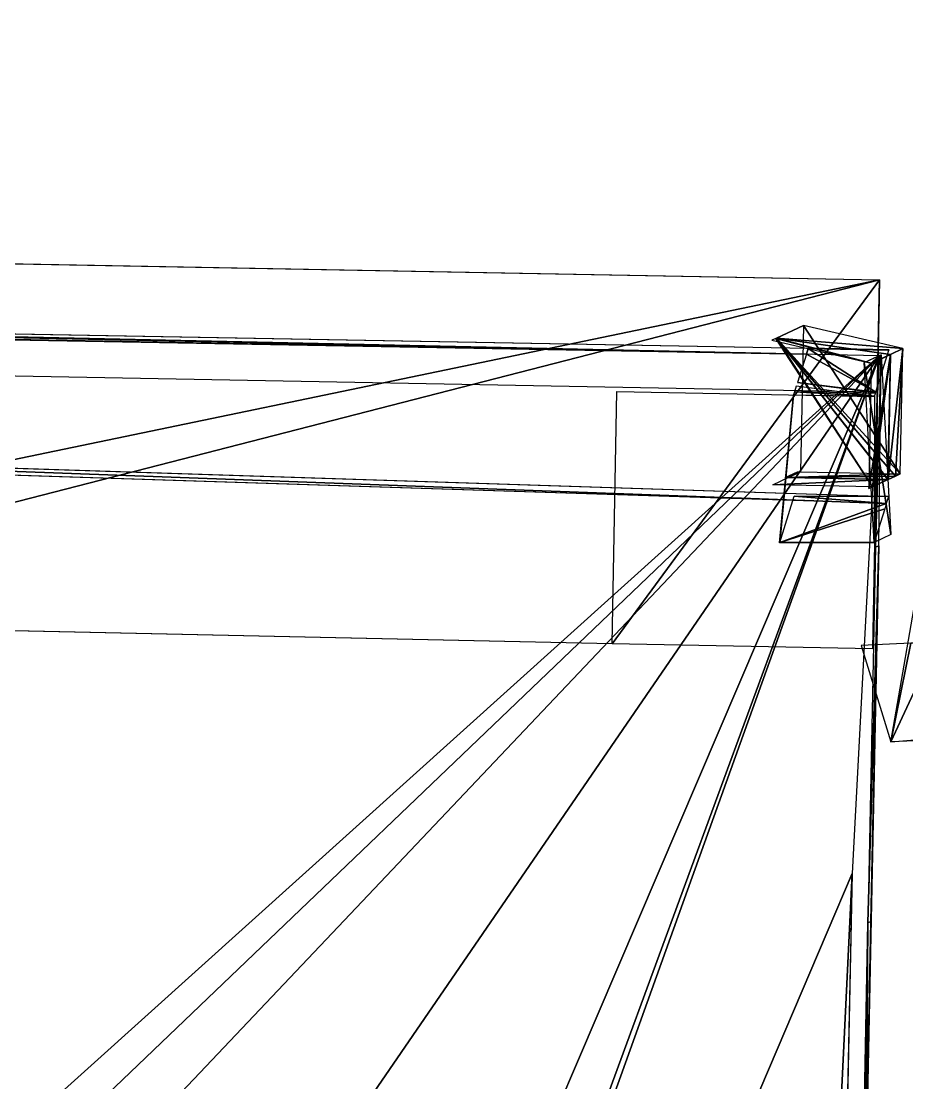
# Model space of a CAD drawing. Extents: x -1551 to 3643, y -2128 to 2177.
# Drawn here: x 634.95 to 673.54, y 257.63 to 303.88 of the extents above; entities that cross this region are included whole.
import ezdxf

# ---------------------------------------------------------------- set-up
doc = ezdxf.new("R2010")
doc.units = 0
doc.header["$MEASUREMENT"] = 0
doc.layers.get('0').update_dxf_attribs({"color": 13, "linetype": 'CONTINUOUS'})

# ---------------------------------------------------------------- blocks, each defined once
blk = doc.blocks.new('HOUSE_DWG')
at = {"color": 17}
for p, q in [((730.993, 395.593, 86.117), (808.121, 422.128, 44.941)), ((807.875, 418.668, 45.683), (730.993, 395.593, 86.117)), ((727.037, 410.405, 122.141), (728.614, 404.233, 121.867)), ((723.581, 409.687, 119.732), (723.609, 409.588, 122.153)), ((727.247, 405.987, 72.837), (723.015, 404.982, 72.837)), ((727.247, 405.987, 12.526), (727.247, 405.987, 0.589)), ((727.247, 405.987, 12.526), (727.247, 405.987, 0.589)), ((727.247, 405.987, 12.526), (727.247, 405.987, 0.589)), ((723.015, 404.982, 0.5), (723.015, 404.982, 32.198)), ((723.015, 404.982, 0.5), (723.015, 404.982, 32.198))]:
    blk.add_line(p, q, dxfattribs=at)
at = {"color": 0}
for p, q in [((657.128, 398.879, 122.093), (725.971, 415.361, 121.867)), ((728.614, 404.233, 121.867), (725.971, 415.361, 121.867)), ((725.971, 415.361, 121.867), (729.713, 399.736, 122.285)), ((662.522, 396.58, 82.079), (726.232, 411.709, 82.079)), ((726.578, 412.051, 82.079), (723.15, 411.235, 82.09)), ((726.232, 411.709, 77.786), (726.232, 411.709, 82.079)), ((726.232, 411.709, 82.079), (726.232, 411.709, 86.244)), ((726.232, 411.709, 121.867), (726.232, 411.709, 86.244)), ((726.232, 411.709, 82.079), (730.736, 389.569, 82.079)), ((726.232, 411.709, 86.244), (728.225, 403.632, 86.244)), ((728.225, 403.632, 77.786), (726.232, 411.709, 77.786)), ((726.232, 411.709, 77.786), (728.614, 404.233, 77.786)), ((728.614, 404.233, 121.867), (726.232, 411.709, 121.867)), ((726.581, 412.04, 82.359), (726.578, 412.051, 82.079)), ((726.581, 412.039, 82.372), (726.581, 412.04, 82.359)), ((726.997, 410.548, 118.648), (726.581, 412.039, 82.372)), ((723.153, 411.223, 82.374), (659.69, 395.995, 83.282)), ((721.542, 411.184, 82.773), (725.985, 411.299, 82.773)), ((725.985, 411.299, 0.256), (721.542, 411.184, 0.256)), ((721.542, 411.184, 0.256), (723.015, 404.982, 0.256)), ((721.542, 411.184, 71.347), (721.542, 411.184, 72.837)), ((721.542, 411.184, 72.837), (721.542, 411.184, 82.773)), ((721.542, 411.184, 0.256), (721.542, 411.184, 71.347)), ((727.247, 405.987, 72.837), (721.542, 411.184, 72.837)), ((721.542, 411.184, 71.347), (721.542, 411.184, 72.837)), ((721.542, 411.184, 0.256), (721.542, 411.184, 71.347)), ((721.542, 411.184, 0.256), (727.247, 405.987, 0.256)), ((723.15, 411.235, 82.09), (723.153, 411.223, 82.361)), ((723.209, 411.021, 87.279), (723.153, 411.223, 82.374)), ((723.153, 411.223, 82.361), (723.153, 411.223, 82.37)), ((723.153, 411.223, 82.37), (723.153, 411.223, 82.374)), ((723.209, 411.021, 87.279), (723.153, 411.223, 82.374)), ((725.985, 411.299, 32.563), (726.03, 411.31, 82.797)), ((725.985, 411.299, 82.773), (725.985, 411.299, 32.563)), ((725.985, 411.299, 32.563), (725.985, 411.299, 0.497)), ((725.985, 411.299, 0.497), (725.985, 411.299, 0.256)), ((725.985, 411.299, 32.563), (725.985, 411.299, 0.497)), ((725.985, 411.299, 32.563), (727.247, 405.987, 32.198)), ((727.247, 405.987, 0.589), (725.985, 411.299, 0.497)), ((725.985, 411.299, 82.773), (725.985, 411.299, 32.563)), ((725.985, 411.299, 82.773), (727.247, 405.987, 82.773)), ((727.247, 405.987, 32.563), (725.985, 411.299, 32.563)), ((727.247, 405.987, 32.563), (725.985, 411.299, 32.563)), ((725.985, 411.299, 32.563), (727.247, 405.987, 32.198)), ((659.746, 395.793, 88.186), (723.209, 411.021, 87.279)), ((723.209, 411.021, 87.279), (723.487, 410.026, 111.492)), ((726.879, 410.52, 118.648), (660.098, 394.532, 118.868)), ((716.12, 407.784, 122.341), (727.039, 410.398, 122.305)), ((723.487, 410.026, 111.492), (726.879, 410.52, 118.648)), ((725.816, 410.22, 119.724), (723.526, 409.886, 114.894)), ((725.816, 410.22, 119.724), (723.581, 409.687, 119.732)), ((723.609, 409.588, 122.153), (726.961, 410.387, 122.141)), ((727.009, 410.504, 119.72), (725.816, 410.22, 119.724)), ((725.816, 410.22, 119.724), (726.961, 410.387, 122.141)), ((725.816, 410.22, 119.724), (726.961, 410.387, 122.141)), ((726.879, 410.52, 118.648), (726.997, 410.548, 118.648)), ((726.879, 410.52, 118.648), (726.997, 410.548, 118.648)), ((726.879, 410.52, 118.648), (727, 410.538, 118.903)), ((726.961, 410.387, 122.141), (727.037, 410.405, 122.141)), ((726.961, 410.387, 122.141), (727.037, 410.405, 122.141)), ((726.961, 410.387, 122.141), (727.039, 410.398, 122.305)), ((727, 410.538, 118.903), (726.997, 410.548, 118.648)), ((727.009, 410.504, 119.72), (727, 410.538, 118.903)), ((727.037, 410.405, 122.141), (727.009, 410.504, 119.72)), ((727.039, 410.398, 122.305), (727.037, 410.405, 122.141)), ((723.526, 409.886, 114.894), (723.581, 409.687, 119.732)), ((723.609, 409.588, 122.153), (724.631, 403.203, 121.877)), ((724.635, 403.189, 122.225), (723.609, 409.588, 122.153)), ((718.679, 397.094, 122.322), (716.12, 407.784, 122.341)), ((660.644, 390.674, 82.351), (728.157, 405.868, 82.089)), ((728.228, 405.616, 88.216), (660.714, 390.422, 88.478)), ((723.015, 404.982, 32.198), (727.247, 405.987, 32.198)), ((727.247, 405.987, 32.198), (723.015, 404.982, 32.553)), ((727.247, 405.987, 32.198), (723.015, 404.982, 32.553)), ((723.015, 404.982, 32.198), (727.247, 405.987, 32.198)), ((723.015, 404.982, 0.5), (727.247, 405.987, 0.589)), ((724.174, 404.838, 82.094), (728.157, 405.868, 82.085)), ((727.247, 405.987, 32.198), (727.247, 405.987, 12.526)), ((727.247, 405.987, 82.773), (727.247, 405.987, 72.837)), ((727.247, 405.987, 72.837), (727.247, 405.987, 32.563)), ((727.247, 405.987, 32.198), (727.247, 405.987, 12.526)), ((727.247, 405.987, 32.198), (727.247, 405.987, 32.563)), ((727.247, 405.987, 72.837), (727.247, 405.987, 32.563)), ((727.247, 405.987, 0.256), (727.247, 405.987, 0.589)), ((727.247, 405.987, 32.198), (727.247, 405.987, 32.563)), ((727.247, 405.987, 72.837), (727.247, 405.987, 32.563)), ((727.247, 405.987, 32.198), (727.247, 405.987, 32.563)), ((727.247, 405.987, 32.198), (727.247, 405.987, 12.526)), ((728.157, 405.868, 82.089), (728.228, 405.616, 88.216)), ((728.157, 405.868, 82.085), (728.157, 405.868, 82.089)), ((728.157, 405.868, 82.089), (728.228, 405.616, 88.216)), ((728.228, 405.616, 88.216), (728.28, 405.43, 92.753)), ((728.28, 405.43, 92.753), (728.614, 404.233, 121.867)), ((723.015, 404.982, 32.553), (722.893, 404.953, 32.563)), ((722.893, 404.953, 0.497), (723.015, 404.982, 0.5)), ((722.893, 404.953, 32.563), (722.893, 404.953, 0.497)), ((723.015, 404.982, 0.256), (723.015, 404.982, 0.5)), ((723.015, 404.982, 32.198), (723.015, 404.982, 32.553)), ((723.015, 404.982, 32.198), (723.015, 404.982, 32.553)), ((723.015, 404.982, 72.837), (723.015, 404.982, 32.553)), ((724.631, 403.203, 121.877), (724.174, 404.838, 82.094)), ((728.614, 404.233, 121.867), (724.635, 403.189, 122.225)), ((728.614, 404.233, 77.786), (728.614, 404.233, 121.867)), ((728.225, 403.632, 77.786), (728.225, 403.632, 86.119)), ((728.225, 403.632, 86.119), (732.007, 387.706, 86.119)), ((755.55, 288.561, 77.786), (728.225, 403.632, 77.786)), ((728.225, 403.632, 86.244), (728.225, 403.632, 86.119)), ((728.225, 403.632, 77.786), (728.225, 403.632, 86.119)), ((724.635, 403.189, 122.225), (724.631, 403.203, 121.877)), ((724.635, 403.189, 122.225), (724.631, 403.203, 121.877)), ((730.993, 395.593, 86.117), (730.371, 403.11, 85.922)), ((729.713, 399.736, 122.285), (718.679, 397.094, 122.322)), ((730.639, 399.871, 77.786), (728.586, 399.234, 78.749)), ((728.586, 399.234, 78.749), (730.993, 395.593, 86.117)), ((718.679, 397.094, 122.322), (673.753, 386.48, 122.466)), ((730.736, 389.569, 82.079), (735.474, 369.616, 82.079)), ((734.389, 377.674, 78.383), (732.007, 387.706, 78.418)), ((732.007, 387.706, 78.418), (732.007, 387.706, 86.119)), ((732.007, 387.706, 86.119), (753.918, 295.434, 86.119)), ((732.007, 387.706, 78.418), (732.007, 387.706, 86.119)), ((734.389, 377.674, 78.383), (732.007, 387.706, 78.418))]:
    blk.add_line(p, q, dxfattribs=at)
at = {"color": 55}
mesh = blk.add_polyface(dxfattribs=at)
corners = [(601.678, 666.979, 82.079), (545.515, 650.559, 82.079), (544.822, 653.478, 82.079), (610.569, 376.599, 82.079), (662.522, 396.58, 82.079), (618.585, 342.842, 82.079), (692.249, 360.334, 82.079), (726.232, 411.709, 82.079), (694.598, 360.598, 82.079), (695.61, 356.335, 82.079), (699.773, 338.806, 82.079), (709.158, 299.28, 82.079), (713.351, 281.624, 82.079), (714.044, 278.705, 82.079), (730.736, 389.569, 82.079), (751.949, 287.706, 82.079), (735.474, 369.616, 82.079), (754.765, 288.375, 82.079)]
mesh.append_faces([[corners[k] for k in face] for face in [(0, 1, 2), (15, 16, 17)]], dxfattribs={"vtx0": -1, "color": 55})
mesh.append_faces([[corners[k] for k in face] for face in [(1, 0, 3), (3, 4, 5), (5, 4, 6), (6, 7, 8), (8, 7, 9), (9, 7, 10), (10, 7, 11), (11, 7, 12), (12, 7, 13), (13, 14, 15)]], dxfattribs={"vtx0": -1, "vtx1": -1, "color": 55})
mesh.append_faces([[corners[k] for k in face] for face in [(3, 0, 4), (6, 4, 7), (13, 7, 14), (15, 14, 16)]], dxfattribs={"vtx0": -1, "vtx2": -1, "color": 55})
at = {"color": 17}
mesh = blk.add_polyface(dxfattribs=at)
corners = [(732.482, 403.716, 84.814), (730.993, 395.593, 86.117), (730.371, 403.11, 85.922), (807.875, 418.668, 45.683), (802.995, 423.952, 47.793), (804.674, 424.434, 46.911), (807.662, 425.292, 45.342)]
mesh.append_faces([[corners[k] for k in face] for face in [(0, 1, 2), (3, 5, 6)]], dxfattribs={"vtx0": -1, "color": 17})
mesh.append_faces([[corners[k] for k in face] for face in [(1, 0, 3)]], dxfattribs={"vtx0": -1, "vtx1": -1, "color": 17})
mesh.append_faces([[corners[k] for k in face] for face in [(3, 0, 4), (3, 4, 5)]], dxfattribs={"vtx0": -1, "vtx2": -1, "color": 17})
at = {"color": 251}
mesh = blk.add_polyface(dxfattribs=at)
corners = [(803.126, 422.369, 43.816), (808.121, 422.128, 44.941), (806.828, 423.518, 42.08), (730.639, 399.871, 77.786), (730.993, 395.593, 86.117), (728.586, 399.234, 78.749)]
mesh.append_faces([[corners[k] for k in face] for face in [(0, 1, 2), (4, 3, 5)]], dxfattribs={"vtx0": -1, "color": 251})
mesh.append_faces([[corners[k] for k in face] for face in [(1, 3, 4)]], dxfattribs={"vtx0": -1, "vtx1": -1, "color": 251})
mesh.append_faces([[corners[k] for k in face] for face in [(1, 0, 3)]], dxfattribs={"vtx0": -1, "vtx2": -1, "color": 251})
at = {"color": 17}
mesh = blk.add_polyface(dxfattribs=at)
corners = [(725.971, 415.361, 121.867), (660.871, 383.254, 122.512), (657.128, 398.879, 122.093), (673.753, 386.48, 122.466), (718.679, 397.094, 122.322), (729.713, 399.736, 122.285), (657.655, 381.294, 122.554)]
mesh.append_faces([[corners[k] for k in face] for face in [(0, 1, 2), (4, 0, 5)]], dxfattribs={"vtx0": -1, "color": 17})
mesh.append_faces([[corners[k] for k in face] for face in [(3, 0, 4)]], dxfattribs={"vtx0": -1, "vtx1": -1, "color": 17})
mesh.append_faces([[corners[k] for k in face] for face in [(1, 0, 3)]], dxfattribs={"vtx0": -1, "vtx1": -1, "vtx2": -1, "color": 17})
mesh.append_faces([[corners[k] for k in face] for face in [(3, 6, 1)]], dxfattribs={"vtx2": -1, "color": 17})
mesh = blk.add_polyface(dxfattribs=at)
corners = [(723.15, 411.235, 82.09), (726.581, 412.04, 82.359), (726.578, 412.051, 82.079), (723.153, 411.223, 82.361), (726.581, 412.039, 82.372), (723.153, 411.223, 82.37), (723.153, 411.223, 82.374), (726.997, 410.548, 118.648), (723.209, 411.021, 87.279), (723.487, 410.026, 111.492), (726.879, 410.52, 118.648)]
mesh.append_faces([[corners[k] for k in face] for face in [(0, 1, 2), (7, 9, 10)]], dxfattribs={"vtx0": -1, "color": 17})
mesh.append_faces([[corners[k] for k in face] for face in [(1, 3, 4), (4, 6, 7)]], dxfattribs={"vtx0": -1, "vtx1": -1, "color": 17})
mesh.append_faces([[corners[k] for k in face] for face in [(1, 0, 3), (4, 3, 5), (4, 5, 6), (7, 6, 8), (7, 8, 9)]], dxfattribs={"vtx0": -1, "vtx2": -1, "color": 17})
at = {"color": 251}
mesh = blk.add_polyface(dxfattribs=at)
corners = [(726.232, 411.709, 77.786), (728.225, 403.632, 86.119), (728.225, 403.632, 77.786), (728.225, 403.632, 86.244), (726.232, 411.709, 86.244)]
mesh.append_faces([[corners[k] for k in face] for face in [(0, 1, 2), (3, 0, 4)]], dxfattribs={"vtx0": -1, "color": 251})
mesh.append_faces([[corners[k] for k in face] for face in [(1, 0, 3)]], dxfattribs={"vtx0": -1, "vtx1": -1, "color": 251})
at = {"color": 17}
mesh = blk.add_polyface(dxfattribs=at)
corners = [(726.232, 411.709, 121.867), (728.614, 404.233, 77.786), (728.614, 404.233, 121.867), (726.232, 411.709, 77.786)]
mesh.append_faces([[corners[k] for k in face] for face in [(0, 1, 2), (1, 0, 3)]], dxfattribs={"vtx0": -1, "color": 17})
mesh = blk.add_polyface(dxfattribs=at)
corners = [(659.69, 395.995, 83.282), (723.209, 411.021, 87.279), (723.153, 411.223, 82.374), (659.697, 395.972, 83.836), (659.74, 395.816, 87.633), (659.746, 395.793, 88.186)]
mesh.append_faces([[corners[k] for k in face] for face in [(0, 1, 2), (1, 4, 5)]], dxfattribs={"vtx0": -1, "color": 17})
mesh.append_faces([[corners[k] for k in face] for face in [(1, 0, 3), (1, 3, 4)]], dxfattribs={"vtx0": -1, "vtx2": -1, "color": 17})
mesh = blk.add_polyface(dxfattribs=at)
corners = [(721.542, 411.184, 71.347), (725.985, 411.299, 0.256), (721.542, 411.184, 0.256), (725.985, 411.299, 0.497), (725.985, 411.299, 32.563), (725.985, 411.299, 82.773), (721.542, 411.184, 72.837), (721.542, 411.184, 82.773)]
mesh.append_faces([[corners[k] for k in face] for face in [(0, 1, 2), (5, 6, 7)]], dxfattribs={"vtx0": -1, "color": 17})
mesh.append_faces([[corners[k] for k in face] for face in [(1, 0, 3), (3, 0, 4), (4, 0, 5)]], dxfattribs={"vtx0": -1, "vtx1": -1, "color": 17})
mesh.append_faces([[corners[k] for k in face] for face in [(5, 0, 6)]], dxfattribs={"vtx0": -1, "vtx2": -1, "color": 17})
at = {"color": 251}
mesh = blk.add_polyface(dxfattribs=at)
corners = [(727.247, 405.987, 0.589), (721.542, 411.184, 0.256), (727.247, 405.987, 0.256), (721.542, 411.184, 71.347), (727.247, 405.987, 12.526), (727.247, 405.987, 32.198), (727.247, 405.987, 32.563), (727.247, 405.987, 72.837), (721.542, 411.184, 72.837)]
mesh.append_faces([[corners[k] for k in face] for face in [(0, 1, 2), (3, 7, 8)]], dxfattribs={"vtx0": -1, "color": 251})
mesh.append_faces([[corners[k] for k in face] for face in [(1, 0, 3)]], dxfattribs={"vtx0": -1, "vtx1": -1, "color": 251})
mesh.append_faces([[corners[k] for k in face] for face in [(3, 0, 4), (3, 4, 5), (3, 5, 6), (3, 6, 7)]], dxfattribs={"vtx0": -1, "vtx2": -1, "color": 251})
at = {"color": 17}
mesh = blk.add_polyface(dxfattribs=at)
corners = [(725.985, 411.299, 0.497), (727.247, 405.987, 12.526), (727.247, 405.987, 0.589), (727.247, 405.987, 32.198), (725.985, 411.299, 32.563)]
mesh.append_faces([[corners[k] for k in face] for face in [(0, 1, 2), (3, 0, 4)]], dxfattribs={"vtx0": -1, "color": 17})
mesh.append_faces([[corners[k] for k in face] for face in [(1, 0, 3)]], dxfattribs={"vtx0": -1, "vtx1": -1, "color": 17})
mesh = blk.add_polyface(dxfattribs=at)
corners = [(725.985, 411.299, 32.563), (727.247, 405.987, 72.837), (727.247, 405.987, 32.563), (727.247, 405.987, 82.773), (725.985, 411.299, 82.773)]
mesh.append_faces([[corners[k] for k in face] for face in [(0, 1, 2), (3, 0, 4)]], dxfattribs={"vtx0": -1, "color": 17})
mesh.append_faces([[corners[k] for k in face] for face in [(1, 0, 3)]], dxfattribs={"vtx0": -1, "vtx1": -1, "color": 17})
at = {"color": 251}
mesh = blk.add_polyface(dxfattribs=at)
corners = [(725.985, 411.299, 32.563), (727.247, 405.987, 32.563), (727.247, 405.987, 32.198)]
mesh.append_faces([[corners[k] for k in face] for face in [(0, 1, 2)]], dxfattribs={"color": 251})
at = {"color": 0}
mesh = blk.add_polyface(dxfattribs=at)
corners = [(723.581, 409.687, 119.732), (726.961, 410.387, 122.141), (725.816, 410.22, 119.724), (723.609, 409.588, 122.153)]
mesh.append_faces([[corners[k] for k in face] for face in [(0, 1, 2), (1, 0, 3)]], dxfattribs={"vtx0": -1, "color": 0})
mesh = blk.add_polyface(dxfattribs=at)
corners = [(725.816, 410.22, 119.724), (727.037, 410.405, 122.141), (727.009, 410.504, 119.72), (726.961, 410.387, 122.141)]
mesh.append_faces([[corners[k] for k in face] for face in [(0, 1, 2), (1, 0, 3)]], dxfattribs={"vtx0": -1, "color": 0})
mesh = blk.add_polyface(dxfattribs=at)
corners = [(727, 410.538, 118.903), (726.997, 410.548, 118.648), (726.879, 410.52, 118.648)]
mesh.append_faces([[corners[k] for k in face] for face in [(0, 1, 2)]], dxfattribs={"color": 0})
mesh = blk.add_polyface(dxfattribs=at)
corners = [(727.039, 410.398, 122.305), (727.037, 410.405, 122.141), (726.961, 410.387, 122.141)]
mesh.append_faces([[corners[k] for k in face] for face in [(0, 1, 2)]], dxfattribs={"color": 0})
mesh = blk.add_polyface(dxfattribs=at)
corners = [(723.609, 409.588, 122.153), (724.631, 403.203, 121.877), (724.635, 403.189, 122.225)]
mesh.append_faces([[corners[k] for k in face] for face in [(0, 1, 2)]], dxfattribs={"color": 0})
at = {"color": 17}
mesh = blk.add_polyface(dxfattribs=at)
corners = [(728.228, 405.616, 88.216), (660.644, 390.674, 82.351), (728.157, 405.868, 82.089), (660.714, 390.422, 88.478)]
mesh.append_faces([[corners[k] for k in face] for face in [(0, 1, 2), (1, 0, 3)]], dxfattribs={"vtx0": -1, "color": 17})
at = {"color": 251}
mesh = blk.add_polyface(dxfattribs=at)
corners = [(723.015, 404.982, 32.553), (723.015, 404.982, 32.198), (727.247, 405.987, 32.198)]
mesh.append_faces([[corners[k] for k in face] for face in [(0, 1, 2)]], dxfattribs={"color": 251})
at = {"color": 17}
mesh = blk.add_polyface(dxfattribs=at)
corners = [(727.247, 405.987, 32.563), (723.015, 404.982, 32.553), (727.247, 405.987, 32.198), (723.015, 404.982, 72.837), (727.247, 405.987, 72.837)]
mesh.append_faces([[corners[k] for k in face] for face in [(0, 1, 2), (3, 0, 4)]], dxfattribs={"vtx0": -1, "color": 17})
mesh.append_faces([[corners[k] for k in face] for face in [(1, 0, 3)]], dxfattribs={"vtx0": -1, "vtx1": -1, "color": 17})
mesh = blk.add_polyface(dxfattribs=at)
corners = [(727.247, 405.987, 0.589), (723.015, 404.982, 32.198), (723.015, 404.982, 0.5), (727.247, 405.987, 12.526), (727.247, 405.987, 32.198)]
mesh.append_faces([[corners[k] for k in face] for face in [(0, 1, 2), (1, 3, 4)]], dxfattribs={"vtx0": -1, "color": 17})
mesh.append_faces([[corners[k] for k in face] for face in [(1, 0, 3)]], dxfattribs={"vtx0": -1, "vtx2": -1, "color": 17})
mesh = blk.add_polyface(dxfattribs=at)
corners = [(728.157, 405.868, 82.089), (724.174, 404.838, 82.094), (728.157, 405.868, 82.085), (728.228, 405.616, 88.216), (724.631, 403.203, 121.877), (728.28, 405.43, 92.753), (728.614, 404.233, 121.867), (724.635, 403.189, 122.225)]
mesh.append_faces([[corners[k] for k in face] for face in [(0, 1, 2), (4, 6, 7)]], dxfattribs={"vtx0": -1, "color": 17})
mesh.append_faces([[corners[k] for k in face] for face in [(1, 3, 4)]], dxfattribs={"vtx0": -1, "vtx1": -1, "color": 17})
mesh.append_faces([[corners[k] for k in face] for face in [(1, 0, 3), (4, 3, 5), (4, 5, 6)]], dxfattribs={"vtx0": -1, "vtx2": -1, "color": 17})
at = {"color": 251}
mesh = blk.add_polyface(dxfattribs=at)
corners = [(723.015, 404.982, 0.5), (722.893, 404.953, 32.563), (722.893, 404.953, 0.497), (723.015, 404.982, 32.198), (723.015, 404.982, 32.553)]
mesh.append_faces([[corners[k] for k in face] for face in [(0, 1, 2), (1, 3, 4)]], dxfattribs={"vtx0": -1, "color": 251})
mesh.append_faces([[corners[k] for k in face] for face in [(1, 0, 3)]], dxfattribs={"vtx0": -1, "vtx2": -1, "color": 251})
at = {"color": 17}
mesh = blk.add_polyface(dxfattribs=at)
corners = [(728.225, 403.632, 77.786), (755.55, 288.561, 78.072), (755.55, 288.561, 77.786), (753.918, 295.434, 78.096), (736.255, 369.814, 78.355), (734.389, 377.674, 78.383), (732.007, 387.706, 78.418), (732.007, 387.706, 86.119), (728.225, 403.632, 86.119)]
mesh.append_faces([[corners[k] for k in face] for face in [(0, 1, 2), (7, 0, 8)]], dxfattribs={"vtx0": -1, "color": 17})
mesh.append_faces([[corners[k] for k in face] for face in [(1, 0, 3), (3, 0, 4), (4, 0, 5), (5, 0, 6), (6, 0, 7)]], dxfattribs={"vtx0": -1, "vtx1": -1, "color": 17})
mesh = blk.add_polyface(dxfattribs=at)
corners = [(753.918, 295.434, 78.096), (732.007, 387.706, 86.119), (753.918, 295.434, 86.119), (736.255, 369.814, 78.355), (734.389, 377.674, 78.383), (732.007, 387.706, 78.418)]
mesh.append_faces([[corners[k] for k in face] for face in [(0, 1, 2), (1, 4, 5)]], dxfattribs={"vtx0": -1, "color": 17})
mesh.append_faces([[corners[k] for k in face] for face in [(1, 0, 3), (1, 3, 4)]], dxfattribs={"vtx0": -1, "vtx2": -1, "color": 17})

msp = doc.modelspace()

# ---------------------------------------------------------------- block references
at = {"color": 0, "extrusion": (-0.01666, -0.007773, 0.999831), "rotation": 50.45292499058097}
msp.add_blockref('HOUSE_DWG', (-122.84, -89.728, -45.862), dxfattribs=at)

# ---------------------------------------------------------------- meshes
at = {"color": 0}
mesh = msp.add_polyface(dxfattribs=at)
corners = [(1540.835, -168.191), (1540.669, -168.242), (1534.328, -146.776), (3642.778, 1239.342), (-1049.302, 2177.099), (1537.557, -145.795), (1544.064, -167.21), (1544.843, -169.775), (1545.036, -170.573), (1545.155, -170.537), (1552.441, -194.517), (2561.914, -2128.169), (-1551.246, -1075.875), (1548.973, -195.571), (1541.687, -171.59), (1544.797, -169.789)]
mesh.append_faces([[corners[k] for k in face] for face in [(4, 11, 12), (13, 1, 14)]], dxfattribs={"vtx0": -1, "color": 0})
mesh.append_faces([[corners[k] for k in face] for face in [(3, 2, 4), (2, 3, 5), (5, 3, 6), (6, 3, 7), (8, 3, 9), (9, 3, 10)]], dxfattribs={"vtx0": -1, "vtx1": -1, "color": 0})
mesh.append_faces([[corners[k] for k in face] for face in [(7, 3, 8), (11, 4, 13), (13, 4, 1), (1, 4, 2)]], dxfattribs={"vtx0": -1, "vtx1": -1, "vtx2": -1, "color": 0})
mesh.append_faces([[corners[k] for k in face] for face in [(10, 3, 11), (11, 13, 10)]], dxfattribs={"vtx0": -1, "vtx2": -1, "color": 0})
mesh.append_faces([[corners[k] for k in face] for face in [(0, 1, 2)]], dxfattribs={"vtx1": -1, "color": 0})
mesh.append_faces([[corners[k] for k in face] for face in [(8, 15, 7)]], dxfattribs={"vtx2": -1, "color": 0})

doc.saveas('drawing.dxf')
